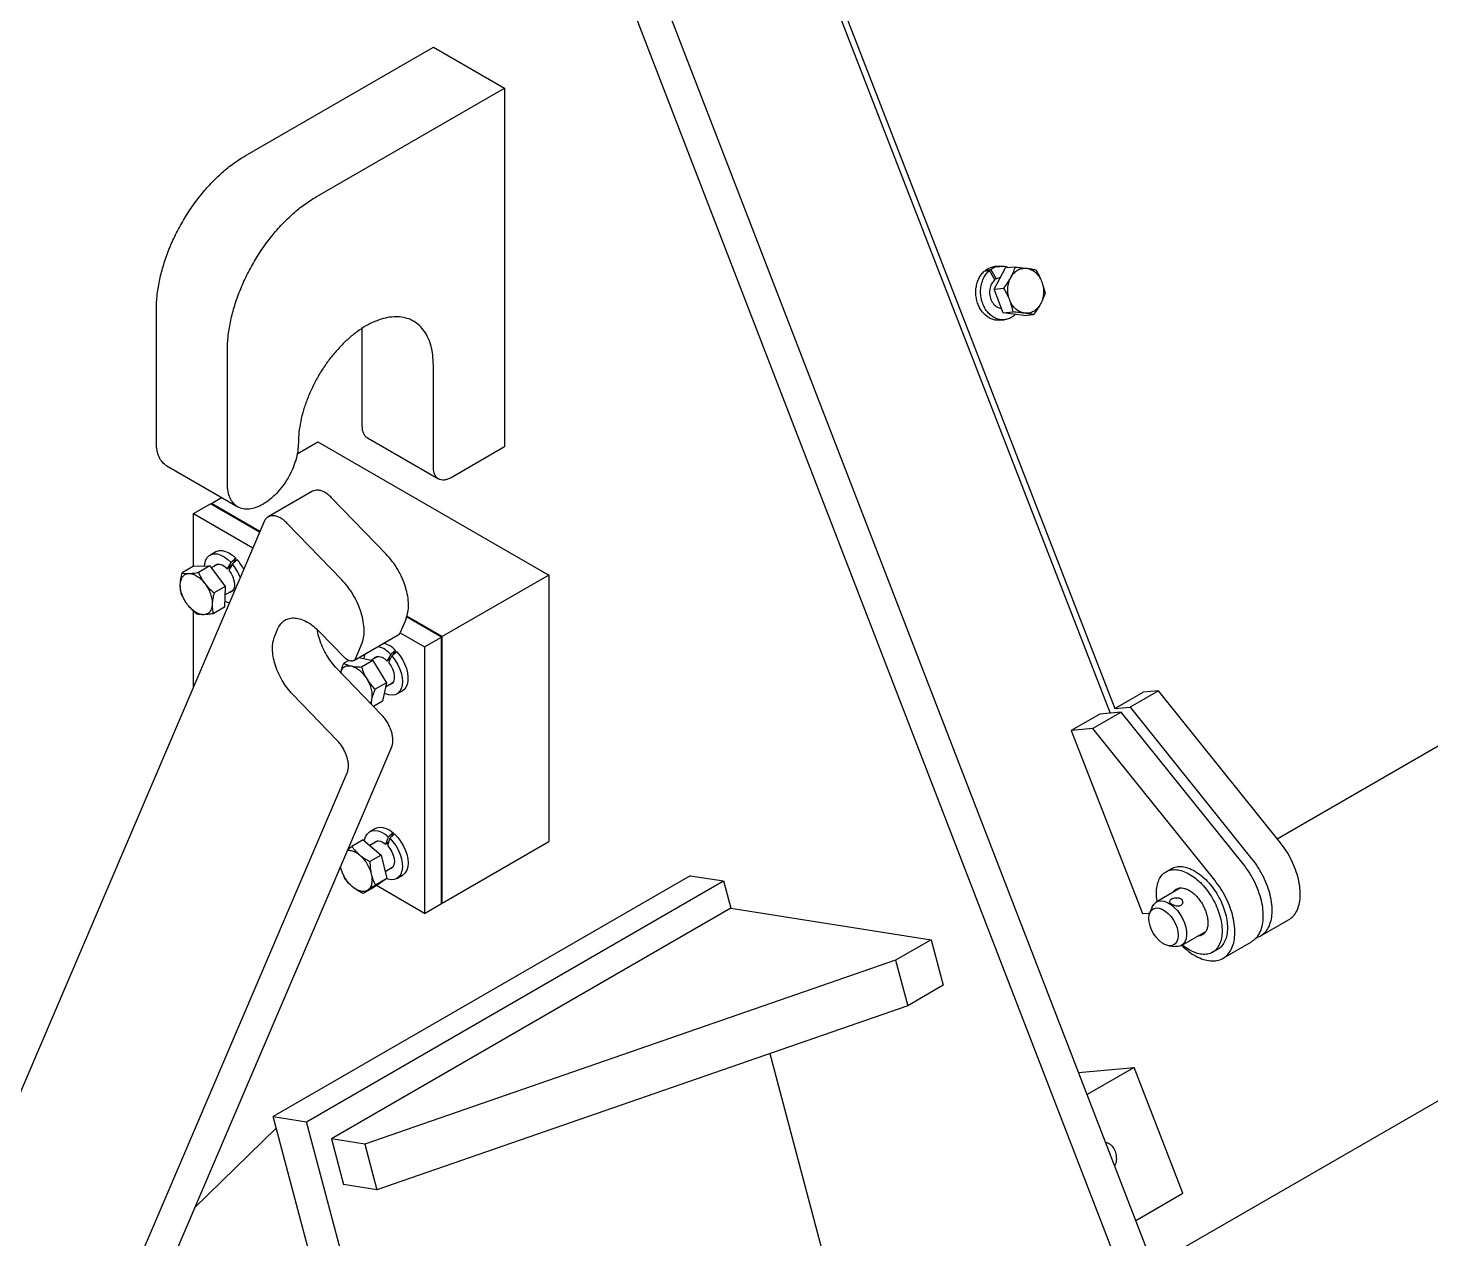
# Model space of a CAD drawing. Header units: millimetres. Extents: x 1293 to 41893, y 1011 to 26911.
# Drawn here: x 6070.1 to 6442.6, y 22140.4 to 22461.9 of the extents above; entities that cross this region are included whole.
import ezdxf

# ---------------------------------------------------------------- set-up
doc = ezdxf.new("R2010")
doc.units = ezdxf.units.MM
doc.header["$LTSCALE"] = 50
doc.layers.add('MAQUINAS', color=11, linetype='Continuous')

msp = doc.modelspace()

# ---------------------------------------------------------------- linework, layer by layer
at = {"layer": 'MAQUINAS', "linetype": 'Continuous', "lineweight": 25}
for p, q in [((6401.7508296, 22246.6849088), (6919.1185163, 22545.354917)), ((6261.5261325, 22527.1611629), (6357.4167472, 22280.0130709)), ((6263.1591257, 22527.3071771), (6358.6185411, 22281.2704562)), ((6368.7787048, 22133.4289793), (7027.0369138, 22513.4333548)), ((6375.6807688, 22115.5637522), (6227.44, 22499.2685422)), ((6368.1382965, 22111.2095756), (6219.8975276, 22494.9143656)), ((6127.7219909, 22428.0142291), (6177.6908701, 22456.860649)), ((6177.6908701, 22456.860649), (6196.5470509, 22445.9752075)), ((6146.5781717, 22417.1287876), (6196.5470509, 22445.9752075)), ((6196.5470509, 22445.9752075), (6196.5470509, 22350.7121128)), ((6325.3559512, 22397.5981377), (6323.8606294, 22397.2779597)), ((6324.1976812, 22397.5739771), (6325.7057265, 22397.8717917)), ((6326.7708323, 22395.111295), (6325.3559512, 22397.5981377)), ((6325.7057265, 22397.8717917), (6327.1301557, 22395.3681669)), ((6326.5665031, 22392.6294428), (6329.5843989, 22398.2353198)), ((6328.016181, 22398.7479896), (6326.7506183, 22398.6348293)), ((6332.1792873, 22398.4673419), (6329.5843989, 22398.2353198)), ((6326.7476792, 22395.2964996), (6327.1301557, 22395.3681669)), ((6328.2864945, 22395.7424125), (6327.1301557, 22395.3681669)), ((6326.5665031, 22392.6294428), (6329.1613914, 22392.861465)), ((6329.0159928, 22386.3161376), (6326.5665031, 22392.6294428)), ((6104.1517648, 22351.8059649), (6104.1517648, 22387.1894001)), ((6329.0159928, 22386.3161376), (6331.6108812, 22386.5481598)), ((6334.4833784, 22385.6087094), (6329.0159928, 22386.3161376)), ((6328.0253603, 22384.3783731), (6329.290923, 22384.4915334)), ((6334.4833784, 22385.6087094), (6337.0782667, 22385.8407315)), ((6158.8346892, 22356.1557182), (6158.8346892, 22382.2172043)), ((6123.0079457, 22340.9205235), (6123.0079457, 22376.3039586)), ((6177.6908701, 22345.2702767), (6177.6908701, 22372.4883038)), ((6160.215672, 22353.1034195), (6179.0718528, 22342.217978)), ((6141.5234877, 22348.8782266), (6147.0495762, 22352.0683696)), ((6147.0495762, 22352.0683696), (6208.3321639, 22316.6906848)), ((6196.5470509, 22350.7121128), (6182.4049153, 22342.5480317)), ((6106.9137304, 22345.7013675), (6125.7699112, 22334.815926)), ((6145.6100031, 22338.9427282), (6133.82489, 22332.1393272)), ((6114.0512504, 22333.0188524), (6118.5413785, 22335.6109482)), ((6131.573013, 22328.0879457), (6118.5413785, 22335.6109482)), ((6118.765305, 22335.7402074), (6121.4670702, 22337.2999033)), ((6131.6616483, 22328.2953069), (6118.765305, 22335.7402074)), ((6118.765305, 22335.7402074), (6118.765305, 22335.4816782)), ((6165.142377, 22322.2661802), (6150.6783299, 22337.2287004)), ((6132.7749079, 22330.8997652), (5924.4564192, 21843.5410279)), ((6114.0512504, 22319.0196395), (6114.0512504, 22333.0188524)), ((6114.0512504, 22333.0188524), (6129.7956428, 22323.9298082)), ((6153.357264, 22315.4627792), (6138.8932169, 22330.4252994)), ((6119.9012983, 22322.8869439), (6118.4022319, 22322.0215513)), ((6120.5333155, 22319.6068937), (6118.7449814, 22318.5745104)), ((6123.0702257, 22318.3405403), (6123.9854113, 22320.0313956)), ((6124.3237691, 22319.6499949), (6123.4085835, 22317.9591396)), ((6125.2386381, 22321.1525035), (6124.5225149, 22319.8294269)), ((6113.9839948, 22319.0180749), (6110.9876758, 22317.2883368)), ((6113.9839948, 22319.0180749), (6118.3303375, 22319.1191848)), ((6118.3303375, 22319.1191848), (6115.3340185, 22317.3894467)), ((6118.3303375, 22319.1191848), (6122.461053, 22313.6930955)), ((6208.3321639, 22316.6906848), (6180.0478927, 22300.3625226)), ((6208.3321639, 22316.6906848), (6208.3321639, 22245.9238144)), ((6122.461053, 22313.6930955), (6119.464734, 22311.9633573)), ((6122.461053, 22313.6930955), (6122.2454257, 22308.1658962)), ((6122.3728221, 22311.4314642), (6124.5329904, 22312.6785028)), ((6122.2454257, 22308.1658962), (6119.2491067, 22306.4361581)), ((6114.0512504, 22287.0959812), (6114.0512504, 22307.1141374)), ((6170.4379374, 22305.0787235), (6168.8761994, 22301.4250553)), ((6179.8239662, 22300.2332633), (6170.5799714, 22305.569708)), ((6180.0478927, 22300.3625226), (6170.6440574, 22305.7912411)), ((6135.5767768, 22300.4842555), (6136.444409, 22302.5140711)), ((6147.4573651, 22301.6600328), (6154.0319319, 22294.8588873)), ((6156.5660954, 22294.0018734), (6168.3512084, 22300.8052743)), ((6168.8449037, 22301.3871497), (6175.3338381, 22297.6411676)), ((6157.0910864, 22294.6216544), (6158.6528244, 22298.2753226)), ((6175.3338381, 22297.6411676), (6179.8239662, 22300.2332633)), ((6175.3338381, 22297.6411676), (6175.3338381, 22226.8742972)), ((6179.8239662, 22229.466393), (6179.8239662, 22300.2332633)), ((6180.0478927, 22229.5956522), (6180.0478927, 22300.3625226)), ((6155.2558782, 22294.0409173), (6153.9342016, 22293.2779297)), ((6157.9361261, 22294.7927753), (6161.603343, 22294.0091107)), ((6161.603343, 22294.0091107), (6158.607024, 22292.2793725)), ((6162.9597224, 22295.1146503), (6161.1955987, 22294.0962434)), ((6161.603343, 22294.0091107), (6165.2139395, 22288.1011851)), ((6165.4700767, 22293.8757223), (6166.3665244, 22295.5875705)), ((6166.7064337, 22295.2090838), (6165.809986, 22293.4972356)), ((6167.6188041, 22296.706458), (6166.9494731, 22295.4283096)), ((6163.9621145, 22279.5768834), (6152.1278942, 22291.8189454)), ((6165.2139395, 22288.1011851), (6162.2176205, 22286.3714469)), ((6165.2139395, 22288.1011851), (6164.1517136, 22283.1918166)), ((6164.9858371, 22287.0469474), (6166.9593973, 22288.1862594)), ((6167.9847239, 22285.1332619), (6169.4837902, 22285.9986545)), ((6370.2434964, 22285.9896683), (6362.701024, 22281.6354917)), ((6370.2434964, 22285.9896683), (6366.1610135, 22285.6246328)), ((6402.5887194, 22245.6396583), (6370.2434964, 22285.9896683)), ((6152.1770015, 22272.7734825), (6140.3427811, 22285.0155445)), ((6164.1517136, 22283.1918166), (6161.7871627, 22281.8267904)), ((6358.6185411, 22281.2704562), (6366.1610135, 22285.6246328)), ((6354.6285254, 22279.7637619), (6347.086053, 22275.4095853)), ((6360.3440014, 22280.2748115), (6352.8015291, 22275.920635)), ((6360.3440014, 22280.2748115), (6354.6285254, 22279.7637619)), ((6358.6185411, 22281.2704562), (6362.701024, 22281.6354917)), ((6392.7107556, 22240.0108771), (6360.3440014, 22280.2748115)), ((6362.701024, 22281.6354917), (6395.0462471, 22241.2854817)), ((6352.8015291, 22275.920635), (6347.086053, 22275.4095853)), ((6347.086053, 22275.4095853), (6365.9422339, 22226.8097392)), ((6385.1682832, 22235.6567005), (6352.8015291, 22275.920635)), ((6166.6098947, 22270.9831551), (6103.0564906, 22122.3006883)), ((6091.6558814, 22116.3968297), (6154.8247817, 22264.1797542)), ((6162.3277052, 22249.4022518), (6160.8286388, 22248.5368592)), ((6159.0698146, 22246.3526611), (6156.0734956, 22244.622923)), ((6159.0698146, 22246.3526611), (6163.8522488, 22242.3652015)), ((6162.9597224, 22246.1222016), (6160.8245635, 22244.8896006)), ((6165.1216824, 22245.212593), (6165.7710778, 22247.1784934)), ((6166.1279771, 22246.8404281), (6165.4785817, 22244.8745276)), ((6167.0133161, 22248.2668747), (6166.7141284, 22247.3611502)), ((6180.0478927, 22229.5956522), (6208.3321639, 22245.9238144)), ((6155.1107227, 22243.991574), (6156.0734956, 22244.622923)), ((6163.8522488, 22242.3652015), (6160.8559298, 22240.6354633)), ((6163.8522488, 22242.3652015), (6165.3235512, 22236.1198338)), ((6153.1190779, 22239.0235753), (6153.0711258, 22239.3093591)), ((6153.1190779, 22239.0235753), (6153.0771024, 22239.3233413)), ((6164.8819109, 22237.9945034), (6166.9593973, 22239.1938107)), ((6373.6565102, 22238.7321291), (6372.2422967, 22237.915721)), ((6245.9162521, 22236.854674), (6135.1361897, 22172.9027053)), ((6143.9956967, 22171.5118662), (6254.7757591, 22235.4638349)), ((6162.0124196, 22233.8619258), (6159.0161006, 22232.1321877)), ((6165.3235512, 22236.1198338), (6162.0124196, 22233.8619258)), ((6165.3235512, 22236.1198338), (6162.3272323, 22234.3900957)), ((6175.3338381, 22226.8742972), (6162.5704418, 22234.2424491)), ((6167.9847239, 22236.1408132), (6169.4837902, 22237.0062058)), ((6245.9162521, 22236.854674), (6254.7757591, 22235.4638349)), ((6254.7757591, 22235.4638349), (6256.7105172, 22228.2085438)), ((6376.1072597, 22233.6037909), (6369.6542477, 22229.8785464)), ((6256.7105172, 22228.2085438), (6150.6445, 22166.9779355)), ((6175.3338381, 22226.8742972), (6179.8239662, 22229.466393)), ((6179.8239662, 22229.7249222), (6180.0478927, 22229.5956522)), ((6256.7105172, 22228.2085438), (6309.8675591, 22219.8635092)), ((6365.9422339, 22226.8097392), (6367.575227, 22226.9557534)), ((6367.575227, 22226.9557534), (6367.8733854, 22226.6643285)), ((6368.583655, 22228.5896904), (6367.9321769, 22226.9964916)), ((6397.2215612, 22220.7749837), (6404.7640335, 22225.1291603)), ((6309.8675591, 22219.8635092), (6300.4394687, 22214.4207884)), ((6309.8675591, 22219.8635092), (6313.0921559, 22207.7713574)), ((6376.3203726, 22218.3312282), (6382.7847343, 22222.0630248)), ((6387.381892, 22214.9564944), (6394.9243643, 22219.310671)), ((6372.9633999, 22218.2812135), (6374.6688677, 22218.0486507)), ((6384.5746277, 22216.5531824), (6385.9888413, 22217.3695905)), ((6300.4394687, 22214.4207884), (6159.504007, 22165.5870963)), ((6300.4394687, 22214.4207884), (6303.6640655, 22202.3286366)), ((6313.0921559, 22207.7713574), (6303.6640655, 22202.3286366)), ((6303.6640655, 22202.3286366), (6162.7286038, 22153.4949445)), ((6266.9996594, 22189.6245358), (6282.5072918, 22131.4713294)), ((6348.9899714, 22184.6499212), (6363.7650036, 22185.9710318)), ((6363.7650036, 22185.9710318), (6351.2669992, 22178.7560874)), ((6376.7286279, 22152.5586376), (6363.7650036, 22185.9710318)), ((6168.0270774, 22049.5627569), (6135.1361897, 22172.9027053)), ((6135.1361897, 22172.9027053), (6143.9956967, 22171.5118662)), ((6176.8865844, 22048.1719178), (6143.9956967, 22171.5118662)), ((6135.9456456, 22169.8672673), (6114.3189603, 22148.6491082)), ((6159.504007, 22165.5870963), (6150.6445, 22166.9779355)), ((6150.6445, 22166.9779355), (6153.8690968, 22154.8857837)), ((6159.504007, 22165.5870963), (6162.7286038, 22153.4949445)), ((6162.7286038, 22153.4949445), (6153.8690968, 22154.8857837)), ((6364.1856064, 22145.3177053), (6376.7286279, 22152.5586376))]:
    msp.add_line(p, q, dxfattribs=at)
at = {"layer": 'MAQUINAS', "linetype": 'Continuous', "lineweight": 25, "flags": 128}
for points in [[(6119.9012983, 22322.8869439), (6120.0646859, 22322.9730209), (6120.7997312, 22323.1930607), (6121.6238915, 22323.1967941), (6122.509758, 22322.9840969), (6123.4278697, 22322.5620426), (6124.3476932, 22321.9446675), (6125.2386381, 22321.1525035)], [(6116.9297991, 22319.1072521), (6116.9780899, 22319.5960268), (6117.2004215, 22320.5019908), (6117.5817206, 22321.2523594), (6118.109306, 22321.8221768), (6118.7656314, 22322.1924923), (6119.5288688, 22322.35099), (6120.3736346, 22322.2923985), (6121.2718337, 22322.0186665), (6122.193594, 22321.5388977), (6123.1082598, 22320.8690481), (6123.9854113, 22320.0313956)], [(6119.4275585, 22318.9685537), (6119.7746181, 22319.3319212), (6120.3128972, 22319.5745693), (6120.9517466, 22319.590968), (6121.6526331, 22319.3801281), (6122.3732818, 22318.9547668), (6123.0702257, 22318.3405403)], [(6123.4085835, 22317.9591396), (6123.9903072, 22317.1320376), (6124.4507929, 22316.226011), (6124.7622657, 22315.295708), (6124.9059388, 22314.3972413), (6124.8731461, 22313.5848032), (6124.6658658, 22312.907397), (6124.2966001, 22312.4058814), (6123.787622, 22312.1105061), (6123.4272334, 22312.0401628)], [(6159.3509396, 22294.5039879), (6159.3972797, 22295.0517163), (6159.5318486, 22295.7139663)], [(6161.8539653, 22294.4763104), (6162.1823006, 22294.8256044), (6162.7158924, 22295.076979), (6163.3514666, 22295.1024266), (6164.0506876, 22294.9004124), (6164.7713809, 22294.4831211), (6165.4700767, 22293.8757223)], [(6166.7064337, 22295.2090838), (6167.4868381, 22294.189716), (6168.1648032, 22293.075283), (6168.7177814, 22291.9028484), (6169.1273818, 22290.7114048), (6169.3799819, 22289.5405772), (6169.467181, 22288.4293045), (6169.3860789, 22287.4145454), (6169.1393729, 22286.5300485), (6168.7352679, 22285.8052303), (6168.1872035, 22285.2641966), (6167.5134072, 22284.924941), (6166.736288, 22284.7987464), (6165.8816911, 22284.8898098), (6164.9780387, 22285.1951027), (6164.6359384, 22285.361227)], [(6165.809986, 22293.4972356), (6166.3958208, 22292.6743183), (6166.8616778, 22291.770394), (6167.1794582, 22290.8399843), (6167.3299945, 22289.939208), (6167.304207, 22289.1223968), (6167.103651, 22288.4388179), (6166.7404235, 22287.9297024), (6166.2364329, 22287.6257581), (6165.8536403, 22287.5479195)], [(6167.9669745, 22296.3437466), (6168.7720251, 22295.3579949), (6169.4817526, 22294.2671081), (6170.0725539, 22293.1073656), (6170.5247808, 22291.9173365), (6170.8233937, 22290.7365974), (6170.9584618, 22289.6044158), (6170.9254931, 22288.5584443), (6170.7255841, 22287.6334686), (6170.365383, 22286.8602504), (6169.8568691, 22286.2645043), (6169.4837902, 22285.9986545)], [(6159.3989573, 22246.0717128), (6159.4472303, 22246.3639873), (6159.7124652, 22247.2316103), (6160.1338196, 22247.9365104), (6160.69728, 22248.455244), (6161.384107, 22248.7705593), (6162.1714582, 22248.8719695), (6163.0331481, 22248.7561019), (6163.9405187, 22248.42681), (6164.8633928, 22247.8950454), (6165.7710778, 22247.1784934)], [(6162.3277052, 22249.4022518), (6162.6750226, 22249.5671377), (6163.4361019, 22249.7305004), (6164.2793135, 22249.6768206), (6165.1766151, 22249.4078835), (6166.0981652, 22248.9326331), (6167.0133161, 22248.2668747)], [(6161.8539653, 22245.4838617), (6161.961538, 22245.6239968), (6162.4307411, 22245.9848286), (6163.0191258, 22246.1257471), (6163.691203, 22246.0382527), (6164.4064353, 22245.7276226), (6165.1216824, 22245.212593)], [(6166.1279771, 22246.8404281), (6166.9635859, 22245.9056816), (6167.7141577, 22244.8523097), (6168.35473, 22243.7153452), (6168.8639988, 22242.532601), (6169.2250269, 22241.3434125), (6169.4258074, 22240.1873297), (6169.4596627, 22239.1028013), (6169.3254669, 22238.1258964), (6169.027683, 22237.2891046), (6168.5762146, 22236.6202559), (6167.9860767, 22236.1415948), (6167.2768959, 22235.8690403), (6166.472258, 22235.8116572), (6165.5989235, 22235.9713537), (6165.3277158, 22236.0610264)], [(6165.4785817, 22244.8745276), (6166.1120712, 22244.1119948), (6166.6426976, 22243.2425114), (6167.0384555, 22242.3185215), (6167.2754741, 22241.3957569), (6167.3394574, 22240.5298755), (6167.2265461, 22239.7731042), (6166.9435506, 22239.1710887), (6166.5075401, 22238.7601404), (6165.9448133, 22238.5650464), (6165.8536403, 22238.5554708)], [(6167.3761999, 22247.9469258), (6168.2311109, 22247.0520485), (6169.0086879, 22246.0292054), (6169.6830713, 22244.9124127), (6170.2318332, 22243.7388113), (6170.6367236, 22242.5474316), (6170.8842772, 22241.3778947), (6170.9662612, 22240.2690958), (6170.879949, 22239.2579098), (6170.6282111, 22238.3779654), (6170.2194196, 22237.6585269), (6169.6671693, 22237.1235203), (6169.4837902, 22237.0062058)], [(6368.583655, 22228.5896904), (6368.957452, 22229.2557191), (6369.493168, 22229.7761021), (6370.1551713, 22230.0915126), (6370.9195355, 22230.1905509), (6371.7586344, 22230.0696375), (6372.6421409, 22229.7331425), (6373.5381227, 22229.1932276)], [(6372.0285056, 22227.4954931), (6372.823349, 22226.8296228), (6373.5635504, 22226.0089875), (6374.2167594, 22225.069453), (6374.7544277, 22224.0520813), (6375.1530565, 22223.0013366), (6375.3952239, 22221.9631414), (6375.470346, 22220.9828698), (6375.3751395, 22220.1033644), (6375.1137656, 22219.3630638), (6374.6976475, 22218.7943227), (6374.1449714, 22218.4219978), (6373.4798922, 22218.2623615), (6372.7314767, 22218.3223906), (6371.9324346, 22218.5994617), (6371.1176876, 22219.0814653), (6370.3228442, 22219.7473356), (6369.5826428, 22220.5679709), (6368.9294338, 22221.5075054), (6368.3917656, 22222.524877), (6367.9931368, 22223.5756217), (6367.7509694, 22224.613817), (6367.6758473, 22225.5940885), (6367.7710537, 22226.4735939), (6368.0324276, 22227.2138945), (6368.4485458, 22227.7826356), (6369.0012218, 22228.1549606), (6369.6663011, 22228.3145969), (6370.4147165, 22228.2545677), (6371.2137587, 22227.9774967), (6372.0285056, 22227.4954931)], [(6373.5381227, 22229.1932276), (6374.4141967, 22228.4694069), (6375.2386994, 22227.587841), (6375.9818309, 22226.5803921), (6376.6167327, 22225.4834721), (6377.1204577, 22224.3367264), (6377.4747999, 22223.1816014), (6377.6669526, 22222.0598464), (6377.6899708, 22221.0120045), (6377.5430226, 22220.0759474), (6377.2314191, 22219.2855067), (6376.7664225, 22218.669251), (6376.1648388, 22218.2494534), (6375.4484111, 22218.0412863), (6374.6688677, 22218.0486507)]]:
    msp.add_lwpolyline(points, dxfattribs=at)
at = {"layer": 'MAQUINAS', "linetype": 'Continuous', "lineweight": 25}
for centre, radius, start, end in [((6115.0315662, 22311.8119086), 12.1565057, 20.006875976, 40.148038981), ((6116.5691143, 22312.7003287), 12.1112796, 26.834744404, 41.887601211), ((6124.5502171, 22314.1568053), 4.8973245, 242.788089357, 259.189726459), ((6160.9480517, 22290.8834337), 7.175566, 40.963422713, 72.973263747), ((6162.6045482, 22292.0459485), 6.8456637, 42.905979688, 73.504969441)]:
    msp.add_arc(centre, radius, start, end, dxfattribs=at)
for centre, major_axis, ratio, start_param, end_param in [((6120.917571, 22315.2100426), (14.037166, 12.7912149), 0.0463840912, 1.2984015498, 1.3747314331), ((6120.917571, 22315.2100426), (24.2070646, 22.0584244), 0.0463840912, 1.3492500941, 1.4015934512), ((6123.0429779, 22316.4370139), (24.2070646, 22.0584244), 0.0463840912, 1.4234252913, 1.4756672084), ((6163.3439778, 22290.7177992), (14.021607, 12.7725339), 0.0485307351, 1.3014243059, 1.3745499281), ((6163.3439778, 22290.7177992), (24.1802332, 22.0262091), 0.0485307351, 1.3490685891, 1.4014119463), ((6165.4693848, 22291.9447706), (24.1802332, 22.0262091), 0.0485307351, 1.4232437864, 1.4754857035), ((6163.3439778, 22241.7253505), (13.8438042, 12.5061207), 0.0763092057, 1.3255041322, 1.3735089721), ((6163.3439778, 22241.7253505), (23.8736125, 21.56678), 0.0763092057, 1.3480276331, 1.4003709903), ((6165.4693848, 22242.9523219), (23.8736125, 21.56678), 0.0763092057, 1.4222028304, 1.4744447475)]:
    msp.add_ellipse(centre, major_axis=major_axis, ratio=ratio, start_param=start_param, end_param=end_param, dxfattribs=at)
for points in [[(6104.1517648, 22387.1894001), (6104.1906827, 22388.3994755), (6104.2685185, 22390.8196262), (6104.8946296, 22394.6829369), (6105.882368, 22398.6341327), (6107.251547, 22402.6267977), (6108.968902, 22406.586953), (6111.0076847, 22410.4483023), (6113.3323045, 22414.1445876), (6115.9031758, 22417.6118583), (6118.6762596, 22420.7938028), (6121.6041212, 22423.6246253), (6124.6366605, 22426.098283), (6126.6935474, 22427.3755804), (6127.7219909, 22428.0142291)], [(6123.0079457, 22376.3039586), (6123.0468635, 22377.514034), (6123.1246993, 22379.9341847), (6123.7508104, 22383.7974954), (6124.7385489, 22387.7486912), (6126.1077278, 22391.7413562), (6127.8250829, 22395.7015115), (6129.8638655, 22399.5628608), (6132.1884853, 22403.2591462), (6134.7593566, 22406.7264168), (6137.5324404, 22409.9083613), (6140.460302, 22412.7391838), (6143.4928413, 22415.2128415), (6145.5497282, 22416.4901389), (6146.5781717, 22417.1287876)], [(6330.9985087, 22395.6937467), (6331.2528569, 22396.0945219), (6331.7615534, 22396.8960723), (6332.8142703, 22397.7059049), (6333.9951218, 22398.1854839), (6334.8258069, 22398.157142), (6335.2411494, 22398.1429711)], [(6335.2411494, 22398.1429711), (6335.652741, 22398.0501445), (6336.4759242, 22397.8644914), (6337.5968322, 22397.0870864), (6338.5598719, 22396.0164338), (6338.9863487, 22395.0938808), (6339.1995871, 22394.6326043)], [(6330.7143057, 22389.7341556), (6330.5570623, 22390.2277574), (6330.2425756, 22391.2149608), (6330.1743844, 22392.8021985), (6330.3921963, 22394.3524301), (6330.7964046, 22395.2466412), (6330.9985087, 22395.6937467)], [(6339.1995871, 22394.6326043), (6339.3568305, 22394.1390026), (6339.6713172, 22393.1517991), (6339.7395083, 22391.5645615), (6339.5216965, 22390.0143299), (6339.1174882, 22389.1201188), (6338.915384, 22388.6730133)], [(6334.6727434, 22386.2237889), (6334.2611518, 22386.3166155), (6333.4379686, 22386.5022685), (6332.3170606, 22387.2796736), (6331.3540209, 22388.3503261), (6330.9275441, 22389.2728791), (6330.7143057, 22389.7341556)], [(6338.915384, 22388.6730133), (6338.6610358, 22388.2722381), (6338.1523394, 22387.4706877), (6337.0996225, 22386.660855), (6335.918771, 22386.181276), (6335.0880859, 22386.209618), (6334.6727434, 22386.2237889)], [(6177.6908701, 22372.4883038), (6177.6612925, 22373.3738115), (6177.6021373, 22375.1448269), (6177.1262929, 22377.5315449), (6176.3756116, 22379.6677351), (6175.3350356, 22381.500739), (6174.0298458, 22383.0035094), (6172.480371, 22384.1491771), (6170.71366, 22384.9184492), (6168.7597978, 22385.2980803), (6166.6522541, 22385.281597), (6164.4270792, 22384.8692753), (6162.1223494, 22384.0681719), (6159.7774983, 22382.8919933), (6157.4326472, 22381.3608645), (6155.1279173, 22379.5009834), (6152.9027425, 22377.3441729), (6150.7951988, 22374.9273381), (6148.8413366, 22372.2918258), (6147.0746256, 22369.4827525), (6145.5251508, 22366.5480993), (6144.2199609, 22363.5383887), (6143.1793849, 22360.5039613), (6142.4287037, 22357.501053), (6141.9528593, 22354.5649367), (6141.8937041, 22352.7256222), (6141.8641265, 22351.8059649)], [(6141.8641265, 22351.8059649), (6141.8290379, 22351.0731483), (6141.7588606, 22349.6075151), (6141.1982414, 22347.2283453), (6140.3269088, 22344.8309473), (6139.1453641, 22342.4884107), (6137.7078513, 22340.29586), (6136.0672454, 22338.3361866), (6134.2872275, 22336.6850656), (6132.4360361, 22335.4058523), (6130.5848446, 22334.5477254), (6128.8048268, 22334.1436816), (6127.1642208, 22334.2091516), (6125.7267081, 22334.7419855), (6124.5451634, 22335.7203396), (6123.6738307, 22337.1117184), (6123.1132116, 22338.8436111), (6123.0430343, 22340.2282193), (6123.0079457, 22340.9205235)], [(6182.4049153, 22342.5480317), (6182.0963834, 22342.3901795), (6181.4793196, 22342.0744752), (6180.5893106, 22341.8843752), (6179.7690077, 22341.9139157), (6179.0502513, 22342.1811886), (6178.4594789, 22342.6701363), (6178.0238126, 22343.3658871), (6177.743503, 22344.2318173), (6177.7084144, 22344.9241236), (6177.6908701, 22345.2702767)], [(6138.8932169, 22330.4252994), (6138.5998906, 22330.7069451), (6138.0132382, 22331.2702363), (6137.0825385, 22331.8848747), (6136.1594628, 22332.2986782), (6135.2737082, 22332.4812376), (6134.4598395, 22332.4304815), (6133.7528061, 22332.1430905), (6133.1645618, 22331.6462439), (6132.9047925, 22331.1485914), (6132.7749079, 22330.8997652)], [(6170.4379374, 22305.0787235), (6170.6324569, 22305.6438744), (6171.021496, 22306.7741762), (6171.1554749, 22308.8463069), (6170.9492391, 22311.0972319), (6170.3798134, 22313.4716279), (6169.4781695, 22315.8717869), (6168.2735022, 22318.2001387), (6166.8248366, 22320.3950011), (6165.7031969, 22321.6424538), (6165.142377, 22322.2661802)], [(6110.5009248, 22314.3059812), (6110.5452018, 22314.7064017), (6110.6337559, 22315.5072426), (6111.1261359, 22316.3899299), (6111.8345967, 22316.9887744), (6112.4661388, 22317.0763487), (6112.7819098, 22317.1201358)], [(6112.7819098, 22317.1201358), (6113.1235168, 22317.0916414), (6113.8067308, 22317.0346525), (6114.9280725, 22316.4783751), (6116.0381346, 22315.6329658), (6116.6930041, 22314.8494193), (6117.0204389, 22314.4576461)], [(6112.4584689, 22308.8293369), (6112.1611389, 22309.2582518), (6111.566479, 22310.1160816), (6110.9375173, 22311.5550462), (6110.5359159, 22312.9993), (6110.5125885, 22313.8704208), (6110.5009248, 22314.3059812)], [(6117.0204389, 22314.4576461), (6117.3177688, 22314.0287312), (6117.9124288, 22313.1709015), (6118.5413905, 22311.7319368), (6118.9429918, 22310.287683), (6118.9663192, 22309.4165622), (6118.9779829, 22308.9810018)], [(6158.6528244, 22298.2753226), (6158.8473439, 22298.8404735), (6159.2363829, 22299.9707753), (6159.3703619, 22302.042906), (6159.1641261, 22304.2938309), (6158.5947004, 22306.6682269), (6157.6930565, 22309.0683859), (6156.4883892, 22311.3967378), (6155.0397236, 22313.5916002), (6153.9180838, 22314.8390529), (6153.357264, 22315.4627792)], [(6116.6969979, 22306.1668472), (6116.3553909, 22306.1953416), (6115.672177, 22306.2523305), (6114.5508352, 22306.8086079), (6113.4407731, 22307.6540172), (6112.7859036, 22308.4375637), (6112.4584689, 22308.8293369)], [(6118.9779829, 22308.9810018), (6118.9337059, 22308.5805813), (6118.8451518, 22307.7797404), (6118.3527718, 22306.8970532), (6117.644311, 22306.2982087), (6117.012769, 22306.2106344), (6116.6969979, 22306.1668472)], [(6136.444409, 22302.5140711), (6136.6782013, 22302.9619584), (6137.1457859, 22303.8577329), (6138.2046256, 22304.7520567), (6139.4772858, 22305.2693605), (6140.9422494, 22305.3607216), (6142.5366078, 22305.0321147), (6144.1981441, 22304.2872683), (6145.8734034, 22303.1809191), (6146.9293779, 22302.1669949), (6147.4573651, 22301.6600328)], [(6140.3427811, 22285.0155445), (6139.8380433, 22285.5768982), (6138.8285675, 22286.6996056), (6137.5247685, 22288.6749818), (6136.4405678, 22290.7704985), (6135.6290883, 22292.9306416), (6135.1166052, 22295.067598), (6134.930993, 22297.0934304), (6135.0515741, 22298.9583481), (6135.4017092, 22299.9756197), (6135.5767768, 22300.4842555)], [(6157.0910864, 22294.6216544), (6156.9444524, 22294.3897507), (6156.6511845, 22293.9259432), (6155.8576052, 22293.7792511), (6154.9325694, 22294.0592192), (6154.3321444, 22294.5923313), (6154.0319319, 22294.8588873)], [(6153.0241513, 22290.6044895), (6153.1318128, 22290.9529688), (6153.3471358, 22291.6499272), (6154.0075136, 22292.3191698), (6154.8567644, 22292.6793645), (6155.5467051, 22292.5997183), (6155.8916754, 22292.5598952)], [(6155.8916754, 22292.5598952), (6156.2534627, 22292.448688), (6156.9770371, 22292.2262735), (6158.0950363, 22291.4456881), (6159.1574696, 22290.40829), (6159.7414131, 22289.5405326), (6160.0333849, 22289.1066538)], [(6160.0333849, 22289.1066538), (6160.2875106, 22288.6469674), (6160.7957621, 22287.7275945), (6161.2533834, 22286.2777664), (6161.466566, 22284.8801737), (6161.3605688, 22284.0920624), (6161.3075702, 22283.6980068)], [(6166.6098947, 22270.9831551), (6166.7071545, 22271.2657306), (6166.901674, 22271.8308815), (6166.9686635, 22272.8669468), (6166.8655456, 22273.9924093), (6166.5808327, 22275.1796073), (6166.1300108, 22276.3796868), (6165.5276771, 22277.5438627), (6164.8033443, 22278.6412939), (6164.2425244, 22279.2650203), (6163.9621145, 22279.5768834)], [(6154.8247817, 22264.1797542), (6154.9220414, 22264.4623296), (6155.116561, 22265.0274805), (6155.1835504, 22266.0635459), (6155.0804325, 22267.1890084), (6154.7957197, 22268.3762064), (6154.3448978, 22269.5762859), (6153.7425641, 22270.7404618), (6153.0182313, 22271.837893), (6152.4574114, 22272.4616193), (6152.1770015, 22272.7734825)], [(6158.0857753, 22242.4104373), (6158.4413728, 22242.0808317), (6159.1525679, 22241.4216204), (6160.0622528, 22240.1338906), (6160.79873, 22238.7280479), (6161.0746724, 22237.7720317), (6161.2126436, 22237.2940236)], [(6156.2459462, 22233.9071616), (6155.8903486, 22234.2367672), (6155.1791536, 22234.8959785), (6154.2694687, 22236.1837083), (6153.5329915, 22237.589551), (6153.2570491, 22238.5455672), (6153.1190779, 22239.0235753)], [(6161.2126436, 22237.2940236), (6161.2972048, 22236.8274289), (6161.4663271, 22235.8942396), (6161.3492656, 22234.6707936), (6160.9820315, 22233.6559345), (6160.5224965, 22233.246902), (6160.2927291, 22233.0423858)], [(6160.2927291, 22233.0423858), (6160.0216927, 22232.9053967), (6159.47962, 22232.6314186), (6158.4528736, 22232.6957024), (6157.3491622, 22233.086686), (6156.6136849, 22233.6336698), (6156.2459462, 22233.9071616)], [(6376.322319, 22218.406203), (6376.9549853, 22217.830731), (6378.2203178, 22216.6797869), (6380.204517, 22215.4269244), (6382.167231, 22214.5789384), (6384.0526712, 22214.1943975), (6385.7939606, 22214.2783676), (6387.3327876, 22214.8301381), (6388.6167269, 22215.8304129), (6389.6022639, 22217.2454006), (6390.2559471, 22219.0270532), (6390.5555761, 22221.1148916), (6390.4910675, 22223.4381864), (6390.0642927, 22225.9176489), (6389.2909194, 22228.4708291), (6388.192766, 22231.004793), (6386.8236099, 22233.45705), (6385.7200588, 22234.9234837), (6385.1682832, 22235.6567005)]]:
    msp.add_open_spline(points, degree=3, dxfattribs=at)
for points, knots in [([(6332.1948542, 22385.9048229), (6332.0589403, 22385.7647826), (6331.64535, 22385.3386356), (6330.8194531, 22384.868569), (6329.7694803, 22384.5126651), (6328.6705036, 22384.434964), (6327.5727992, 22384.6238365), (6326.5151443, 22385.0760918), (6325.5378816, 22385.7737119), (6324.6775139, 22386.6907956), (6323.9663787, 22387.7928472), (6323.4311486, 22389.0385343), (6323.0919297, 22390.3810721), (6322.961394, 22391.7701817), (6323.0446576, 22393.1533359), (6323.3377867, 22394.4800913), (6323.8327988, 22395.6951813), (6324.4998495, 22396.7734287), (6325.070584, 22397.3232347), (6325.3559512, 22397.5981377)], [0, 0, 0, 0, 0.0296836984, 0.0903284673, 0.1509732361, 0.211618005, 0.2722627738, 0.3329075427, 0.3935523115, 0.4541970804, 0.5148418492, 0.5754866181, 0.6361313869, 0.6967761558, 0.7574209246, 0.8180656935, 0.8787104623, 0.9393552312, 1, 1, 1, 1]), ([(6324.1976812, 22397.5739771), (6324.5115293, 22397.7966206), (6325.1392256, 22398.2419076), (6326.1965138, 22398.5865616), (6327.1739106, 22398.7052863), (6327.783415, 22398.5846581), (6328.0289194, 22398.5360699)], [0, 0, 0, 0, 0.2721486323, 0.5442972646, 0.816445897, 1, 1, 1, 1]), ([(6325.7057265, 22397.8717917), (6326.0287212, 22398.0726834), (6326.6747105, 22398.4744668), (6327.7486207, 22398.7608464), (6328.8444869, 22398.7807247), (6329.7312619, 22398.6236956), (6330.2144197, 22398.3756411), (6330.3537453, 22398.3041109)], [0, 0, 0, 0, 0.2270037269, 0.4540074538, 0.6810111807, 0.9080149076, 1, 1, 1, 1]), ([(6330.9985087, 22395.6937467), (6331.2266917, 22396.1447443), (6331.7057527, 22397.0915956), (6332.0165347, 22397.9945017), (6332.1792873, 22398.4673419)], [0, 0, 0, 0, 0.47631292503, 1, 1, 1, 1]), ([(6332.1792873, 22398.4673419), (6332.7452973, 22398.4152073), (6333.8261146, 22398.3156545), (6334.7846071, 22398.1986851), (6335.2411494, 22398.1429711)], [0, 0, 0, 0, 0.523687075, 1, 1, 1, 1]), ([(6335.2411494, 22398.1429711), (6335.6669956, 22398.0845123), (6336.5610425, 22397.9617805), (6337.2735447, 22397.8292947), (6337.6466728, 22397.7599136)], [0, 0, 0, 0, 0.476312925, 1, 1, 1, 1]), ([(6337.6466728, 22397.7599136), (6337.9534894, 22397.2263156), (6338.5393671, 22396.2073902), (6338.9865758, 22395.1406882), (6339.1995871, 22394.6326043)], [0, 0, 0, 0, 0.523687075, 1, 1, 1, 1]), ([(6328.0219761, 22384.4066164), (6327.9126504, 22384.3886817), (6327.4428056, 22384.3116042), (6326.5920108, 22384.4473661), (6325.5215197, 22384.8162383), (6324.5189891, 22385.4557439), (6323.6246965, 22386.3171136), (6322.8714967, 22387.3746535), (6322.2878444, 22388.5869015), (6321.8956105, 22389.9088095), (6321.7094678, 22391.2907382), (6321.7366305, 22392.6804766), (6321.9752151, 22394.0272723), (6322.419496, 22395.2752969), (6323.0407469, 22396.3974283), (6323.5873352, 22396.9844492), (6323.8606294, 22397.2779597)], [0, 0, 0, 0, 0.0227948541, 0.0979644807, 0.1731341073, 0.2483037339, 0.3234733605, 0.3986429871, 0.4738126138, 0.5489822404, 0.624151867, 0.6993214936, 0.7744911202, 0.8496607468, 0.9248303734, 1, 1, 1, 1]), ([(6326.7708323, 22395.111295), (6326.4534852, 22394.7748802), (6325.818791, 22394.1020506), (6325.3548036, 22392.5926708), (6325.3532728, 22390.9800345), (6325.8391795, 22389.4424373), (6326.7358887, 22388.2579954), (6327.7063096, 22387.5850104), (6328.3293604, 22387.5702229), (6328.5312815, 22387.5654306)], [0, 0, 0, 0, 0.1543334889, 0.3086669778, 0.4630004667, 0.6173339556, 0.7716674445, 0.9260009334, 1, 1, 1, 1]), ([(6329.1613914, 22392.861465), (6329.5170259, 22393.3515517), (6330.1961231, 22394.2873907), (6330.7396296, 22395.2400045), (6330.9985087, 22395.6937467)], [0, 0, 0, 0, 0.523687075, 1, 1, 1, 1]), ([(6339.1995871, 22394.6326043), (6339.3819021, 22394.1217757), (6339.7646653, 22393.0493113), (6339.9822279, 22391.997453), (6340.0961626, 22391.4466084)], [0, 0, 0, 0, 0.476312925, 1, 1, 1, 1]), ([(6330.7143057, 22389.7341556), (6330.5012944, 22390.2422396), (6330.0540857, 22391.3089415), (6329.468208, 22392.3278669), (6329.1613914, 22392.861465)], [0, 0, 0, 0, 0.476312925, 1, 1, 1, 1]), ([(6340.0961626, 22391.4466084), (6339.93341, 22390.9737682), (6339.622628, 22390.0708621), (6339.143567, 22389.1240108), (6338.915384, 22388.6730133)], [0, 0, 0, 0, 0.523687075, 1, 1, 1, 1]), ([(6331.6108812, 22386.5481598), (6331.4969465, 22387.0990044), (6331.279384, 22388.1508627), (6330.8966208, 22389.223327), (6330.7143057, 22389.7341556)], [0, 0, 0, 0, 0.523687075, 1, 1, 1, 1]), ([(6334.6727434, 22386.2237889), (6334.216201, 22386.2795029), (6333.2577085, 22386.3964723), (6332.1768912, 22386.4960252), (6331.6108812, 22386.5481598)], [0, 0, 0, 0, 0.476312925, 1, 1, 1, 1]), ([(6338.915384, 22388.6730133), (6338.6565049, 22388.219271), (6338.1129984, 22387.2666573), (6337.4339012, 22386.3308183), (6337.0782667, 22385.8407315)], [0, 0, 0, 0, 0.476312925, 1, 1, 1, 1]), ([(6337.0782667, 22385.8407315), (6336.7051386, 22385.9101126), (6335.9926365, 22386.0425984), (6335.0985895, 22386.1653302), (6334.6727434, 22386.2237889)], [0, 0, 0, 0, 0.523687075, 1, 1, 1, 1]), ([(6160.2156958, 22353.1034667), (6160.2155976, 22353.1035031), (6159.977375, 22353.1917243), (6159.6125053, 22353.5731184), (6159.1651765, 22354.2466511), (6158.887936, 22355.1184281), (6158.8524382, 22355.8099549), (6158.8346892, 22356.1557182)], [0, 0, 0, 0, 0.0001031258, 0.2500773443, 0.5000515629, 0.7500257814, 1, 1, 1, 1]), ([(6106.913778, 22345.701462), (6106.9135815, 22345.7015348), (6106.4371363, 22345.8779771), (6105.7073969, 22346.6407654), (6104.8127394, 22347.9878307), (6104.2582584, 22349.7313848), (6104.1872627, 22351.1144382), (6104.1517648, 22351.8059649)], [0, 0, 0, 0, 0.0001031258, 0.2500773443, 0.5000515629, 0.7500257814, 1, 1, 1, 1]), ([(6150.6783299, 22337.2287004), (6150.3849935, 22337.5103644), (6149.7983208, 22338.0736925), (6148.867773, 22338.6880546), (6147.9441205, 22339.102908), (6147.0605211, 22339.2815442), (6146.2606135, 22339.2463979), (6145.8236749, 22339.0353909), (6145.6143464, 22338.9343017)], [0, 0, 0, 0, 0.1689280607, 0.3378561215, 0.5067841822, 0.675712243, 0.8446403037, 1, 1, 1, 1]), ([(6110.5009248, 22314.3059812), (6110.5360475, 22314.7622331), (6110.6097861, 22315.7201158), (6110.8577962, 22316.7493435), (6110.9876758, 22317.2883368)], [0, 0, 0, 0, 0.476312925, 1, 1, 1, 1]), ([(6110.9876758, 22317.2883368), (6111.2496032, 22317.2327336), (6111.7497633, 22317.1265574), (6112.4489013, 22317.1222076), (6112.7819098, 22317.1201358)], [0, 0, 0, 0, 0.523687075, 1, 1, 1, 1]), ([(6112.7819098, 22317.1201358), (6113.1503632, 22317.1385259), (6113.9239165, 22317.1771352), (6114.8493703, 22317.3164758), (6115.3340185, 22317.3894467)], [0, 0, 0, 0, 0.476312925, 1, 1, 1, 1]), ([(6115.3340185, 22317.3894467), (6115.5774267, 22316.8591373), (6116.0422235, 22315.8464918), (6116.7048306, 22314.9057389), (6117.0204389, 22314.4576461)], [0, 0, 0, 0, 0.523687075, 1, 1, 1, 1]), ([(6110.7720485, 22311.7611375), (6110.6792074, 22312.1715567), (6110.5019237, 22312.9552676), (6110.5012471, 22313.8701913), (6110.5009248, 22314.3059812)], [0, 0, 0, 0, 0.523687075, 1, 1, 1, 1]), ([(6117.0204389, 22314.4576461), (6117.3714921, 22314.0300152), (6118.1085144, 22313.1322213), (6118.998605, 22312.3650927), (6119.464734, 22311.9633573)], [0, 0, 0, 0, 0.476312925, 1, 1, 1, 1]), ([(6119.464734, 22311.9633573), (6119.3348543, 22311.4243641), (6119.0868442, 22310.3951364), (6119.0131056, 22309.4372537), (6118.9779829, 22308.9810018)], [0, 0, 0, 0, 0.523687075, 1, 1, 1, 1]), ([(6112.4584689, 22308.8293369), (6112.1428606, 22309.2774297), (6111.4802535, 22310.2181826), (6111.0154567, 22311.2308281), (6110.7720485, 22311.7611375)], [0, 0, 0, 0, 0.476312925, 1, 1, 1, 1]), ([(6114.902764, 22306.3350482), (6114.436635, 22306.7367835), (6113.5465444, 22307.5039122), (6112.8095221, 22308.4017061), (6112.4584689, 22308.8293369)], [0, 0, 0, 0, 0.523687075, 1, 1, 1, 1]), ([(6118.9779829, 22308.9810018), (6118.9783052, 22308.5452118), (6118.9789818, 22307.6302881), (6119.1562655, 22306.8465773), (6119.2491067, 22306.4361581)], [0, 0, 0, 0, 0.476312925, 1, 1, 1, 1]), ([(6116.6969979, 22306.1668472), (6116.3639894, 22306.1689191), (6115.6648514, 22306.1732688), (6115.1646913, 22306.279445), (6114.902764, 22306.3350482)], [0, 0, 0, 0, 0.476312925, 1, 1, 1, 1]), ([(6119.2491067, 22306.4361581), (6118.7644585, 22306.3631872), (6117.8390046, 22306.2238466), (6117.0654514, 22306.1852373), (6116.6969979, 22306.1668472)], [0, 0, 0, 0, 0.523687075, 1, 1, 1, 1]), ([(6152.1278942, 22291.8189454), (6151.623042, 22292.3803455), (6150.6133377, 22293.5031456), (6149.3112529, 22295.4778267), (6148.2205382, 22297.5759848), (6147.4334007, 22299.7262571), (6147.0025724, 22301.2785127), (6146.9374202, 22302.0440963), (6146.9293077, 22302.1394241)], [0, 0, 0, 0, 0.194468308, 0.3889366159, 0.5834049239, 0.7778732319, 0.9723415399, 1, 1, 1, 1]), ([(6168.3472393, 22300.814197), (6168.357342, 22300.8163027), (6168.6212697, 22300.8713149), (6168.7512217, 22301.1535876), (6168.8761994, 22301.4250553)], [0, 0, 0, 0, 0.0382785862, 1, 1, 1, 1]), ([(6153.0241513, 22290.6044895), (6153.1275908, 22291.0108852), (6153.3447578, 22291.8640967), (6153.7316114, 22292.7919991), (6153.9342016, 22293.2779297)], [0, 0, 0, 0, 0.476312925, 1, 1, 1, 1]), ([(6153.9342016, 22293.2779297), (6154.2241688, 22293.1278811), (6154.7778721, 22292.8413578), (6155.5323214, 22292.6507054), (6155.8916754, 22292.5598952)], [0, 0, 0, 0, 0.523687075, 1, 1, 1, 1]), ([(6155.8916754, 22292.5598952), (6156.2864743, 22292.489547), (6157.1153389, 22292.3418536), (6158.0943359, 22292.3008471), (6158.607024, 22292.2793725)], [0, 0, 0, 0, 0.476312925, 1, 1, 1, 1]), ([(6158.607024, 22292.2793725), (6158.8057614, 22291.7076804), (6159.185258, 22290.616013), (6159.7597479, 22289.5936287), (6160.0333849, 22289.1066538)], [0, 0, 0, 0, 0.523687075, 1, 1, 1, 1]), ([(6160.0333849, 22289.1066538), (6160.3424668, 22288.6401409), (6160.9913719, 22287.6607156), (6161.7961622, 22286.814565), (6162.2176205, 22286.3714469)], [0, 0, 0, 0, 0.47631292503, 1, 1, 1, 1]), ([(6162.2176205, 22286.3714469), (6162.0150303, 22285.8855164), (6161.6281767, 22284.9576139), (6161.4110097, 22284.1044024), (6161.3075702, 22283.6980068)], [0, 0, 0, 0, 0.523687075, 1, 1, 1, 1]), ([(6161.3075702, 22283.6980068), (6161.2238969, 22283.3200459), (6161.1402192, 22282.9420647), (6160.9283308, 22282.715244), (6160.9283195, 22282.7152319)], [0, 0, 0, 0, 0.9999465128, 1, 1, 1, 1]), ([(6161.3075702, 22283.6980068), (6161.2265931, 22283.3029113), (6161.1392953, 22282.8769763), (6161.1450382, 22282.5166999), (6161.145454, 22282.4906143)], [0, 0, 0, 0, 0.9275955878, 1, 1, 1, 1]), ([(6404.7588822, 22225.1371527), (6405.179847, 22225.427779), (6406.0389172, 22226.0208649), (6406.978126, 22227.4357757), (6407.6227283, 22229.1946818), (6407.9131421, 22231.2633458), (6407.8464896, 22233.5605125), (6407.4228747, 22236.0115236), (6406.6582231, 22238.5346586), (6405.5737792, 22241.0390032), (6404.2224159, 22243.4632184), (6403.1332849, 22244.9141783), (6402.5887194, 22245.6396583)], [0, 0, 0, 0, 0.0964650122, 0.1968577887, 0.2972505651, 0.3976433415, 0.4980361179, 0.5984288943, 0.6988216707, 0.7992144472, 0.8996072236, 1, 1, 1, 1]), ([(6154.9077761, 22243.6061817), (6155.2285192, 22243.6177244), (6155.8765475, 22243.6410452), (6156.9849931, 22243.2254287), (6157.7188479, 22242.6821011), (6158.0857753, 22242.4104373)], [0, 0, 0, 0, 0.32886151723, 0.66443075862, 1, 1, 1, 1]), ([(6156.0734956, 22244.622923), (6156.3728769, 22244.2161711), (6156.9445567, 22243.4394631), (6157.7175762, 22242.7424389), (6158.0857753, 22242.4104373)], [0, 0, 0, 0, 0.523687075, 1, 1, 1, 1]), ([(6158.0857753, 22242.4104373), (6158.4894194, 22242.0988976), (6159.3368541, 22241.4448324), (6160.3338276, 22240.9136413), (6160.8559298, 22240.6354633)], [0, 0, 0, 0, 0.476312925, 1, 1, 1, 1]), ([(6395.0462471, 22241.2854817), (6395.5908124, 22240.560002), (6396.6799431, 22239.1090426), (6398.0313086, 22236.6848233), (6399.115744, 22234.1804942), (6399.8804275, 22231.6573013), (6400.3039233, 22229.2065065), (6400.3710204, 22226.9085326), (6400.0789474, 22224.8428812), (6399.4405374, 22223.0727317), (6398.4658083, 22221.6810856), (6397.3787743, 22220.7540529), (6396.5335516, 22220.4915051), (6396.2037349, 22220.3890556)], [0, 0, 0, 0, 0.0939857005, 0.187971401, 0.2819571015, 0.375942802, 0.4699285025, 0.563914203, 0.6578999035, 0.751885604, 0.8458713044, 0.9398570049, 1, 1, 1, 1]), ([(6154.2336665, 22236.1196474), (6153.9959425, 22236.5917468), (6153.5419998, 22237.4932384), (6153.255528, 22238.5298322), (6153.1190779, 22239.0235753)], [0, 0, 0, 0, 0.523687075, 1, 1, 1, 1]), ([(6160.8559298, 22240.6354633), (6160.8709329, 22240.0347898), (6160.8995819, 22238.8877814), (6161.1116384, 22237.8082286), (6161.2126436, 22237.2940236)], [0, 0, 0, 0, 0.523687075, 1, 1, 1, 1]), ([(6161.2126436, 22237.2940236), (6161.3490938, 22236.8002806), (6161.6355655, 22235.7636867), (6162.0895083, 22234.8621952), (6162.3272323, 22234.3900957)], [0, 0, 0, 0, 0.47631292503, 1, 1, 1, 1]), ([(6369.8979969, 22230.0192598), (6369.8833435, 22230.0821208), (6369.6993633, 22230.8713697), (6369.6527337, 22232.2957726), (6369.7941594, 22234.1829362), (6370.3009277, 22235.7940137), (6371.1100734, 22237.0787125), (6372.2021547, 22237.9839196), (6373.532081, 22238.4781992), (6375.0495808, 22238.5328962), (6376.6961133, 22238.1811987), (6377.8376792, 22237.5971474), (6378.4084622, 22237.3051217)], [0, 0, 0, 0, 0.0095238817, 0.1195767837, 0.2296296858, 0.3396825878, 0.4497354898, 0.5597883919, 0.6698412939, 0.7798941959, 0.889947098, 1, 1, 1, 1]), ([(6373.6565543, 22238.7320417), (6374.0829368, 22238.9256601), (6374.9358778, 22239.3129769), (6376.4666283, 22239.3444069), (6378.1096183, 22238.9988312), (6379.2516566, 22238.4139636), (6379.8226757, 22238.1215299)], [0, 0, 0, 0, 0.2499226397, 0.4999484265, 0.7499742132, 1, 1, 1, 1]), ([(6378.4084622, 22237.3051217), (6378.9792445, 22236.938136), (6380.1208091, 22236.2041645), (6381.7673515, 22234.6548072), (6383.2848137, 22232.8480758), (6384.6148804, 22230.8181708), (6385.7064379, 22228.6525404), (6386.5175383, 22226.4318791), (6387.0170115, 22224.2422033), (6387.1856631, 22222.1674804), (6387.0170109, 22220.2874853), (6386.5175405, 22218.6744681), (6385.7064298, 22217.3903598), (6384.6149105, 22216.4847304), (6383.2847014, 22215.9915494), (6381.7677705, 22215.9328802), (6380.1192452, 22216.2993681), (6378.4142987, 22217.1202556), (6377.203672, 22217.8731161), (6376.6117535, 22218.4274719), (6376.5642138, 22218.4719947)], [0, 0, 0, 0, 0.0585228996, 0.1170457992, 0.1755686988, 0.2340915984, 0.292614498, 0.3511373976, 0.4096602971, 0.4681831967, 0.5267060963, 0.5852289959, 0.6437518955, 0.7022747951, 0.7607976947, 0.8193205943, 0.8778434939, 0.9363663935, 0.9948892931, 1, 1, 1, 1]), ([(6379.8226757, 22238.1215299), (6380.393458, 22237.7545441), (6381.5350226, 22237.0205727), (6383.1815652, 22235.4712151), (6384.6990268, 22233.6644848), (6386.0290956, 22231.6345757), (6387.1206451, 22229.4689605), (6387.9317755, 22227.2482424), (6388.4311368, 22225.0587787), (6388.6002058, 22222.9832643), (6388.4299961, 22221.106223), (6387.9363385, 22219.4821819), (6387.1035338, 22218.2392155), (6386.4296908, 22217.5329544), (6385.9889789, 22217.3697453), (6385.9887972, 22217.3696779)], [0, 0, 0, 0, 0.0833304685, 0.1666609371, 0.2499914056, 0.3333218741, 0.4166523427, 0.4999828112, 0.5833132797, 0.6666437483, 0.7499742168, 0.8333046853, 0.9166351539, 0.9999656224, 1, 1, 1, 1]), ([(6394.9159236, 22219.323842), (6395.3322198, 22219.6068867), (6396.1938125, 22220.1926936), (6397.141094, 22221.6058079), (6397.7993954, 22223.3795603), (6398.097787, 22225.4695155), (6398.0336099, 22227.7922431), (6397.6067463, 22230.2718576), (6396.8333967, 22232.824997), (6395.735237, 22235.3589719), (6394.3660826, 22237.811226), (6393.2625313, 22239.2776601), (6392.7107556, 22240.0108771)], [0, 0, 0, 0, 0.0941002805, 0.1947558049, 0.2954113293, 0.3960668537, 0.4967223781, 0.5973779024, 0.6980334268, 0.7986889512, 0.8993444756, 1, 1, 1, 1]), ([(6156.2459462, 22233.9071616), (6155.877747, 22234.2391632), (6155.1047275, 22234.9361874), (6154.5330478, 22235.7128954), (6154.2336665, 22236.1196474)], [0, 0, 0, 0, 0.476312925, 1, 1, 1, 1]), ([(6159.0161006, 22232.1321877), (6158.4939985, 22232.4103656), (6157.497025, 22232.9415568), (6156.6495903, 22233.5956219), (6156.2459462, 22233.9071616)], [0, 0, 0, 0, 0.52368707497, 1, 1, 1, 1]), ([(6162.3272323, 22234.3900957), (6161.9314937, 22234.1318871), (6161.1758161, 22233.6388283), (6160.5776454, 22233.2348201), (6160.2927291, 22233.0423858)], [0, 0, 0, 0, 0.523687075, 1, 1, 1, 1]), ([(6374.03219, 22232.4058787), (6374.1729287, 22232.6101504), (6374.4741438, 22233.0473416), (6375.1265075, 22233.4524641), (6375.9169166, 22233.6551635), (6376.8073568, 22233.605971), (6377.758164, 22233.3133025), (6378.7343299, 22232.786663), (6379.6976631, 22232.0467338), (6380.6123242, 22231.1219208), (6381.4391171, 22230.0474382), (6382.1612724, 22228.8659097), (6382.517137, 22228.0337959), (6382.6950692, 22227.617739)], [0, 0, 0, 0, 0.0806293676, 0.1725664309, 0.2645034941, 0.3564405574, 0.4483776206, 0.5403146838, 0.6322517471, 0.7241888103, 0.8161258735, 0.9080629368, 1, 1, 1, 1]), ([(6160.2927291, 22233.0423858), (6160.0432576, 22232.8704134), (6159.5195022, 22232.5093642), (6159.1891184, 22232.2618222), (6159.0161006, 22232.1321877)], [0, 0, 0, 0, 0.476312925, 1, 1, 1, 1]), ([(6373.7313986, 22229.3048034), (6373.6561654, 22229.3628457), (6373.5054716, 22229.479106), (6373.2950387, 22229.7261587), (6373.1769665, 22230.0397227), (6373.2856426, 22230.338232), (6373.4962846, 22230.5554316), (6373.7129935, 22230.7039241), (6373.97734, 22230.8331876), (6374.379999, 22230.9700035), (6374.9493738, 22231.0629195), (6375.5158422, 22231.0082066), (6375.9203922, 22230.8732225), (6376.0890591, 22230.7673366), (6376.173274, 22230.714468)], [0, 0, 0, 0, 0.0625228307, 0.1252347661, 0.2500025383, 0.3747730938, 0.4375163456, 0.4999992178, 0.5624384004, 0.6252266489, 0.7499972044, 0.8747649766, 0.9374705199, 1, 1, 1, 1]), ([(6376.173274, 22230.714468), (6376.2482284, 22230.6538227), (6376.3983641, 22230.5323485), (6376.6030609, 22230.2328891), (6376.7095212, 22229.8075458), (6376.5869815, 22229.3965448), (6376.3737388, 22229.1236409), (6376.2218852, 22229.0219865), (6376.1461156, 22228.9712645)], [0, 0, 0, 0, 0.1250456984, 0.2504699273, 0.5000058716, 0.7495473827, 0.8750329829, 1, 1, 1, 1]), ([(6376.1461156, 22228.9712645), (6376.061729, 22228.9295329), (6375.8925876, 22228.8458877), (6375.4925721, 22228.7647418), (6374.9371075, 22228.7843549), (6374.3822581, 22228.9508382), (6373.9834435, 22229.1382308), (6373.8153348, 22229.2493312), (6373.7313986, 22229.3048034)], [0, 0, 0, 0, 0.1249534555, 0.250452062, 0.4999935822, 0.7495295357, 0.874940659, 1, 1, 1, 1]), ([(6382.6950692, 22227.617739), (6382.841094, 22227.1988306), (6383.1331434, 22226.3610139), (6383.3455202, 22225.1338802), (6383.3799588, 22223.9886381), (6383.2203155, 22222.9674335), (6382.8760855, 22222.1118297), (6382.3618768, 22221.4472962), (6381.6885722, 22221.0266945), (6381.123052, 22220.8345812), (6380.7679778, 22220.8608058), (6380.7096647, 22220.8651126)], [0, 0, 0, 0, 0.1220033152, 0.2440066304, 0.3660099456, 0.4880132609, 0.6100165761, 0.7320198913, 0.8540232065, 0.9760265217, 1, 1, 1, 1]), ([(6356.172371, 22166.0590763), (6356.3780014, 22166.0296304), (6357.0143831, 22165.9385016), (6357.9505936, 22165.1247054), (6358.7669676, 22163.7899389), (6359.0958675, 22162.1733162), (6359.0170342, 22160.7699013), (6358.668923, 22160.1081801), (6358.5550625, 22159.8917438)], [0, 0, 0, 0, 0.0961784887, 0.2976517208, 0.499124953, 0.7005981851, 0.9020714173, 1, 1, 1, 1])]:
    msp.add_open_spline(points, degree=3, knots=knots, dxfattribs=at)

doc.saveas('drawing.dxf')
